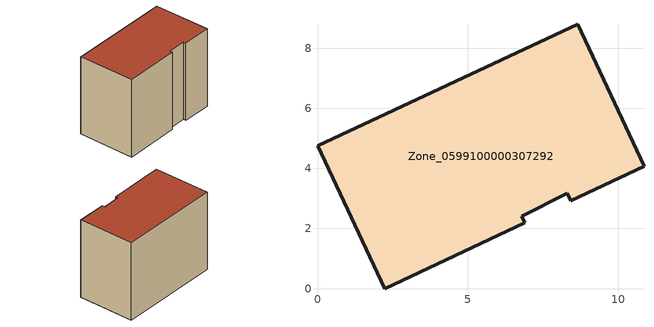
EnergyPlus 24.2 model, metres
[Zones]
Zone_0599100000307292
 floor ground (C_G): 8.42,2.92 8.3,3.16 6.79,2.41 6.89,2.2 2.23,0 0,4.76 8.65,8.79 10.86,4.07 z0
 wall outside (C_F): 8.42,2.92 10.86,4.07 8.65,8.79 0,4.76 2.23,0 6.89,2.2 6.79,2.41 8.3,3.16 8.42,2.92 z0:7.42
 roof outside (C_R): 8.3,3.16 8.42,2.92 10.86,4.07 8.65,8.79 0,4.76 2.23,0 6.89,2.2 6.79,2.41 z7.42
[BUILDING]
Pand.0599100000307292: North Axis=0; Terrain=City; Loads Convergence Tolerance Value=0.04; Temperature Convergence Tolerance Value=0.4; Solar Distribution=FullExterior; Maximum Number of Warmup Days=25; Minimum Number of Warmup Days=1
[Site:Location]
Rotterdam.The.Hague.AP_ZH_NLD Design_Conditions: Latitude=51.96; Longitude=4.45; Time Zone=1; Elevation=-4.5
[SITE:GROUNDTEMPERATURE:BUILDINGSURFACE]
18, 18, 18, 18, 18, 18, 18, 18, 18, 18, 18, 18
[MATERIAL] Thermal Absorptance=0.9; Solar Absorptance=0.7; Visible Absorptance=0.7
Name | Roughness | Thickness | Conductivity | Density | Specific Heat
G.TC.1946 | MediumSmooth | 0.15 | 1 | 540 | 1210
F.TC.1946 | Rough | 0.3 | 0.857143 | 1920 | 840
R.TC.1946 | MediumRough | 0.2 | 0.909091 | 1500 | 1000
[CONSTRUCTION]
C_G: G.TC.1946
C_F: F.TC.1946
C_R: R.TC.1946
[ZONE]
Zone_0599100000307292: Type=1; Multiplier=1; Ceiling Height=Autocalculate; Volume=Autocalculate; Floor Area=autocalculate; Part of Total Floor Area=Yes
[ZONEINFILTRATION:DESIGNFLOWRATE]
Infil_Zone_0599100000307292: Zone or ZoneList or Space or SpaceList=Zone_0599100000307292; Schedule=AlwaysOn; Design Flow Rate Calculation Method=Flow/Area; Flow Rate per Floor Area=0.003; Constant Term Coefficient=1; Temperature Term Coefficient=0; Velocity Term Coefficient=0; Velocity Squared Term Coefficient=0
[HVACTEMPLATE:ZONE:IDEALLOADSAIRSYSTEM]
Zone_0599100000307292: Maximum Heating Supply Air Temperature=50; Minimum Cooling Supply Air Temperature=13; Maximum Heating Supply Air Humidity Ratio=0.0156; Minimum Cooling Supply Air Humidity Ratio=0.0077; Heating Limit=NoLimit; Cooling Limit=NoLimit; Dehumidification Control Type=ConstantSensibleHeatRatio; Cooling Sensible Heat Ratio=0.7; Dehumidification Setpoint=60; Humidification Control Type=None; Humidification Setpoint=30; Outdoor Air Method=None; Outdoor Air Flow Rate per Person=0.00944; Outdoor Air Flow Rate per Zone Floor Area=0; Outdoor Air Flow Rate per Zone=0; Demand Controlled Ventilation Type=None; Outdoor Air Economizer Type=NoEconomizer; Heat Recovery Type=None; Sensible Heat Recovery Effectiveness=0.7; Latent Heat Recovery Effectiveness=0.65
[ZONECONTROL:THERMOSTAT]
ThermostatControl_Zone_0599100000307292: Zone or ZoneList=Zone_0599100000307292; Control Type Schedule=DualSetpointControlType; Control 1=Thermostat_Zone_0599100000307292; Temperature Difference Between Cutout And Setpoint=0
[THERMOSTATSETPOINT:DUALSETPOINT]
Thermostat_Zone_0599100000307292: Heating Setpoint Temperature Schedule=HeatingSetpoint_Zone_0599100000307292; Cooling Setpoint Temperature Schedule=CoolingSetpoint_Zone_0599100000307292
[SCHEDULE:COMPACT]
HeatingSetpoint_Zone_0599100000307292: Through: 12/31, For: AllDays, Until: 24:00, 21
CoolingSetpoint_Zone_0599100000307292: Through: 12/31, For: AllDays, Until: 24:00, 24
DualSetpointControlType: Through: 12/31, For: AllDays, Until: 24:00, 4
AlwaysOn: Through: 12/31, For: AllDays, Until: 24:00, 1
